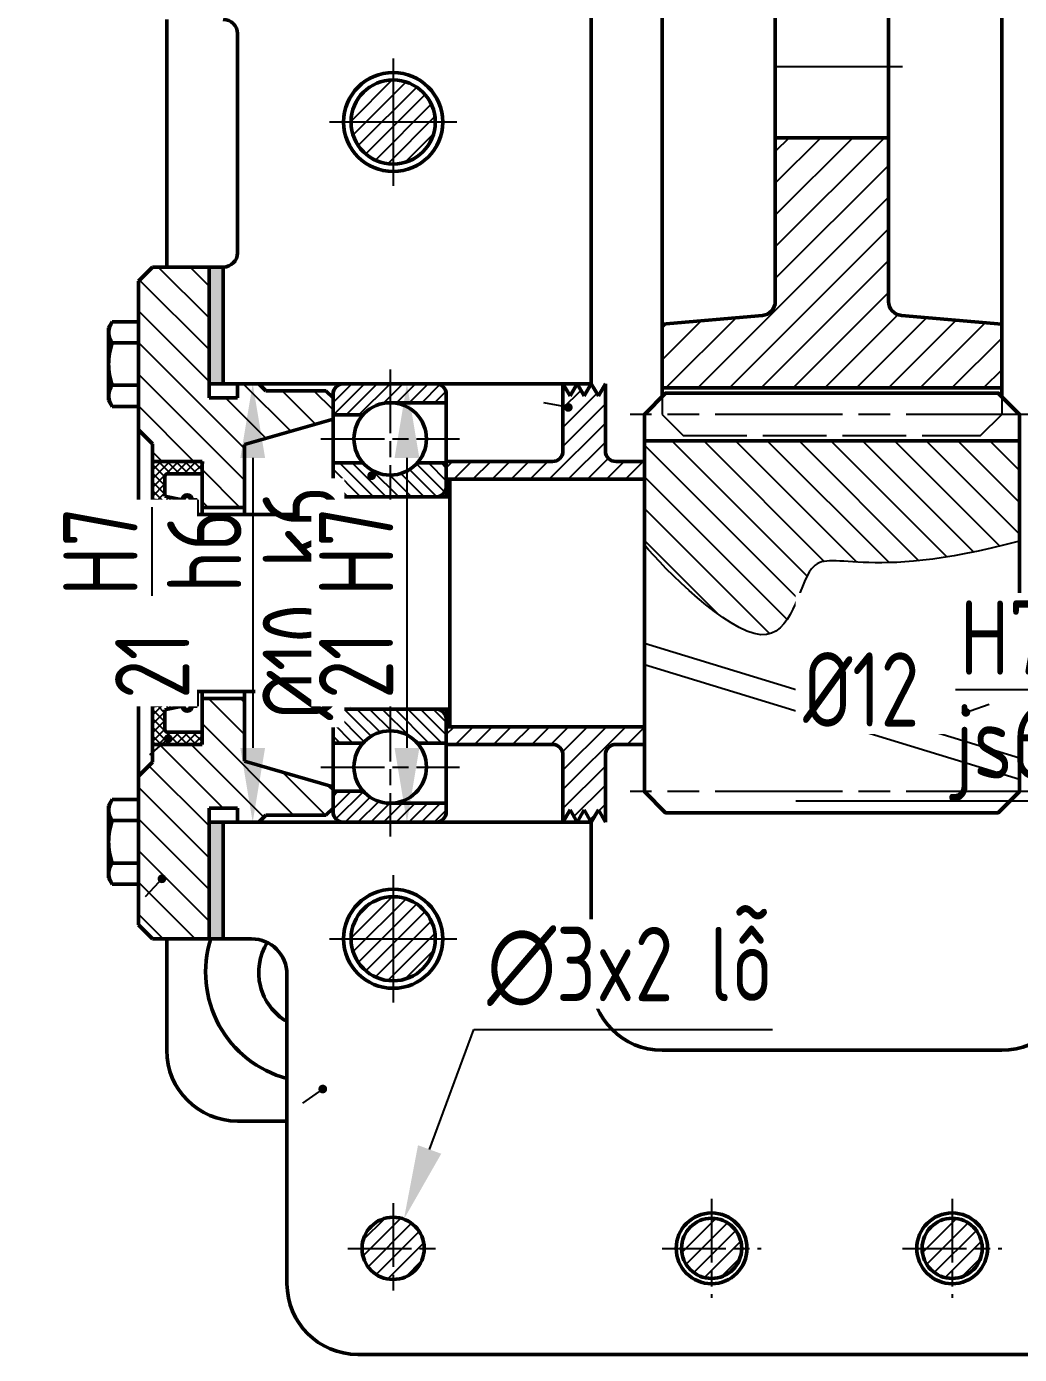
# Model space of a CAD drawing. Header units: millimetres. Extents: x -2161 to -582, y -4625 to -3434.
# Drawn here: x -1868.8 to -1822, y -4615.4 to -4552.8 of the extents above; entities that cross this region are included whole.
import ezdxf

# ---------------------------------------------------------------- set-up
doc = ezdxf.new("R2010")
doc.units = ezdxf.units.MM
doc.header["$LTSCALE"] = 0.5
doc.set_wipeout_variables(frame=1)
for name, pattern in [('AM_ISO02W050', [7.5, 6, -1.5]), ('AM_ISO08W050', [18, 12, -1.5, 3, -1.5]), ('AM_ISO08W050x2', [9, 6, -0.75, 1.5, -0.75])]:
    doc.linetypes.add(name, pattern=pattern)
for name, color, linetype, lineweight in [('AM_0', 7, 'Continuous', 50), ('AM_0N', 7, 'Continuous', 50), ('AM_3', 6, 'AM_ISO02W050', 25), ('AM_4', 3, 'Continuous', 25), ('AM_5', 3, 'Continuous', 25), ('AM_7', 4, 'AM_ISO08W050', 25), ('AM_8N', 1, 'Continuous', 25), ('nét đậm', 7, 'Continuous', 50), ('Đường tâm', 4, 'AM_ISO08W050', 25)]:
    doc.layers.add(name, color=color, linetype=linetype, lineweight=lineweight)
doc.styles.add('TCVN', font='tcvn+7284-2003i.ttf', dxfattribs={"width": 0.8, "height": 3.5})
doc.dimstyles.new('MyTemplate$0', dxfattribs={"dimtxt": 3.5, "dimasz": 3.5, "dimexe": 1.5, "dimexo": 0, "dimtad": 1, "dimtoh": 1, "dimdec": 0, "dimzin": 0, "dimtxsty": 'TCVN', "dimcen": 0, "dimclrd": 3, "dimclre": 3, "dimclrt": 1, "dimadec": 0, "dimazin": 0, "dimtfac": 1, "dimtdec": 0, "dimtofl": 0, "dimtmove": 0, "dimatfit": 3, "dimfxl": 1, "dimtfill": 1, "dimtolj": 1, "dimtzin": 0, "dimarcsym": 0})
doc.dimstyles.new('MyTemplate$3', dxfattribs={"dimtxt": 3.5, "dimasz": 3.5, "dimexe": 1.5, "dimexo": 0, "dimtad": 1, "dimtoh": 1, "dimdec": 0, "dimzin": 0, "dimtxsty": 'TCVN', "dimcen": 0, "dimclrd": 3, "dimclre": 3, "dimclrt": 1, "dimadec": 0, "dimazin": 0, "dimtfac": 1, "dimtdec": 0, "dimtofl": 0, "dimtmove": 0, "dimatfit": 3, "dimfxl": 1, "dimtfill": 1, "dimtolj": 1, "dimtzin": 0, "dimarcsym": 0})
pattern_1 = [(45, (-829.42365, -5787.37624), (-0.37417734, 0.37417734), [])]

# ---------------------------------------------------------------- blocks, each defined once
blk = doc.blocks.new('*D23')
at = {"layer": 'AM_5', "color": 3, "lineweight": -2, "transparency": 16777216}
for p, q in [((-1818.694, -4574.126), (-1820.964, -4574.126)), ((-1819.464, -4577.626), (-1819.464, -4582.292)), ((-1818.694, -4585.792), (-1820.964, -4585.792)), ((-1819.464, -4585.792), (-1819.464, -4589.292)), ((-1819.464, -4589.292), (-1832.559, -4589.292))]:
    blk.add_line(p, q, dxfattribs=at)
at = {"layer": 'AM_5', "color": 3, "transparency": 16777216}
for points in [[(-1820.047, -4577.626), (-1818.88, -4577.626), (-1819.464, -4574.126)], [(-1820.047, -4582.292), (-1818.88, -4582.292), (-1819.464, -4585.792)]]:
    blk.add_solid(points, dxfattribs=at)
at = {"layer": 'Defpoints', "color": 0, "transparency": 16777216}
for p in [(-1818.694, -4574.126), (-1819.464, -4585.792), (-1818.694, -4585.792)]:
    blk.add_point(p, dxfattribs=at)
at = {"layer": 'AM_5', "color": 1, "transparency": 16777216, "insert": (-1826.324, -4584.036), "char_height": 3.5, "attachment_point": 5, "style": 'TCVN', "bg_fill": 3, "box_fill_scale": 1.1, "bg_fill_color": 256, "bg_fill_true_color": 13158600, "bg_fill_transparency": 0}
blk.add_mtext('\\A1;%%c12{}{\\C2; \\SH7/js6;}', dxfattribs=at)
blk = doc.blocks.new('*D24')
at = {"layer": 'AM_5', "color": 3, "lineweight": -2, "transparency": 16777216}
for p, q in [((-1851.694, -4574.959), (-1855.049, -4574.959)), ((-1853.549, -4581.459), (-1853.549, -4578.459)), ((-1851.666, -4584.959), (-1855.049, -4584.959))]:
    blk.add_line(p, q, dxfattribs=at)
at = {"layer": 'AM_5', "color": 3, "transparency": 16777216}
for points in [[(-1854.132, -4578.459), (-1852.966, -4578.459), (-1853.549, -4574.959)], [(-1854.132, -4581.459), (-1852.966, -4581.459), (-1853.549, -4584.959)]]:
    blk.add_solid(points, dxfattribs=at)
at = {"layer": 'Defpoints', "color": 0, "transparency": 16777216}
for p in [(-1851.694, -4574.959), (-1851.666, -4584.959)]:
    blk.add_point(p, dxfattribs=at)
at = {"layer": 'AM_5', "color": 1, "transparency": 16777216, "insert": (-1855.924, -4579.959), "char_height": 3.5, "attachment_point": 5, "rotation": 90, "style": 'TCVN', "bg_fill": 3, "box_fill_scale": 1.1, "bg_fill_color": 256, "bg_fill_true_color": 13158600, "bg_fill_transparency": 0}
blk.add_mtext('\\A1;%%c10{}{\\C2; k6}', dxfattribs=at)
at = {"layer": 'Defpoints', "color": 0, "transparency": 16777216}
blk.add_point((-1853.549, -4574.959), dxfattribs=at)
blk = doc.blocks.new('*D27')
at = {"layer": 'AM_5', "color": 3, "lineweight": -2, "transparency": 16777216}
for p, q in [((-1849.809, -4605.716), (-1847.722, -4600.056)), ((-1847.722, -4600.056), (-1833.655, -4600.056))]:
    blk.add_line(p, q, dxfattribs=at)
at = {"layer": 'AM_5', "color": 3, "transparency": 16777216}
blk.add_solid([(-1850.356, -4605.514), (-1849.262, -4605.917), (-1851.02, -4609)], dxfattribs=at)
at = {"layer": 'Defpoints', "color": 0, "transparency": 16777216}
for p in [(-1851.02, -4609), (-1852.034, -4611.752)]:
    blk.add_point(p, dxfattribs=at)
at = {"layer": 'AM_5', "color": 1, "transparency": 16777216, "insert": (-1840.376, -4597.091), "char_height": 3.5, "attachment_point": 5, "style": 'TCVN', "bg_fill": 3, "box_fill_scale": 1.1, "bg_fill_color": 256, "bg_fill_true_color": 13158600, "bg_fill_transparency": 0}
blk.add_mtext('\\A1;∅3x2 lỗ', dxfattribs=at)
blk = doc.blocks.new('*D29')
at = {"color": 3, "lineweight": -2, "transparency": 16777216}
for p, q in [((-1852.606, -4569.626), (-1849.377, -4569.626)), ((-1850.877, -4573.126), (-1850.877, -4586.792)), ((-1852.606, -4590.292), (-1849.377, -4590.292))]:
    blk.add_line(p, q, dxfattribs=at)
at = {"color": 3, "transparency": 16777216}
for points in [[(-1851.461, -4573.126), (-1850.294, -4573.126), (-1850.877, -4569.626)], [(-1851.461, -4586.792), (-1850.294, -4586.792), (-1850.877, -4590.292)]]:
    blk.add_solid(points, dxfattribs=at)
at = {"layer": 'Defpoints', "color": 0, "transparency": 16777216}
for p in [(-1852.606, -4569.626), (-1852.606, -4590.292), (-1850.877, -4590.292)]:
    blk.add_point(p, dxfattribs=at)
at = {"color": 1, "transparency": 16777216, "insert": (-1853.275, -4579.959), "char_height": 3.5, "attachment_point": 5, "rotation": 90, "style": 'TCVN', "bg_fill": 3, "box_fill_scale": 1.1, "bg_fill_color": 256, "bg_fill_true_color": 13158600, "bg_fill_transparency": 0}
blk.add_mtext('\\A1;21{}{\\C2; H7}', dxfattribs=at)
blk = doc.blocks.new('*D30')
at = {"color": 3, "lineweight": -2, "transparency": 16777216}
for p, q in [((-1857.86, -4569.626), (-1859.642, -4569.626)), ((-1858.142, -4573.126), (-1858.142, -4586.792)), ((-1857.86, -4590.292), (-1859.642, -4590.292))]:
    blk.add_line(p, q, dxfattribs=at)
at = {"color": 3, "transparency": 16777216}
for points in [[(-1858.725, -4573.126), (-1857.559, -4573.126), (-1858.142, -4569.626)], [(-1858.725, -4586.792), (-1857.559, -4586.792), (-1858.142, -4590.292)]]:
    blk.add_solid(points, dxfattribs=at)
at = {"layer": 'Defpoints', "color": 0, "transparency": 16777216}
for p in [(-1857.86, -4569.626), (-1858.142, -4590.292), (-1857.86, -4590.292)]:
    blk.add_point(p, dxfattribs=at)
at = {"color": 1, "transparency": 16777216, "insert": (-1862.873, -4579.959), "char_height": 3.5, "attachment_point": 5, "rotation": 90, "style": 'TCVN', "bg_fill": 3, "box_fill_scale": 1.1, "bg_fill_color": 256, "bg_fill_true_color": 13158600, "bg_fill_transparency": 0}
blk.add_mtext('\\A1;21{}{\\C2; \\SH7/h6;}', dxfattribs=at)

msp = doc.modelspace()

# ---------------------------------------------------------------- hatches: boundary and pattern name
at = {"layer": 'AM_0'}
h = msp.add_hatch(color=4, dxfattribs=at)
h.dxf.hatch_style = 1
h.paths.add_polyline_path([(-1859.527, -4567.662), (-1859.527, -4564.126), (-1860.194, -4564.126), (-1860.194, -4567.535)])
h = msp.add_hatch(color=4, dxfattribs=at)
h.dxf.hatch_style = 1
h.paths.add_polyline_path([(-1859.527, -4569.626), (-1859.527, -4567.662), (-1860.194, -4567.535), (-1860.194, -4569.626)])
h = msp.add_hatch(color=4, dxfattribs=at)
h.dxf.hatch_style = 1
h.paths.add_polyline_path([(-1859.527, -4595.792), (-1859.527, -4590.292), (-1860.194, -4590.292), (-1860.194, -4595.792)])
at = {"layer": 'AM_5'}
h = msp.add_hatch(color=256, dxfattribs=at)
edge = h.paths.add_edge_path(flags=0)
edge.add_arc((-1843.276, -4570.741), 0.208, -90, 270)
h = msp.add_hatch(color=256, dxfattribs=at)
edge = h.paths.add_edge_path(flags=0)
edge.add_arc((-1862.123, -4586.354), 0.208, -90, 270)
h = msp.add_hatch(color=256, dxfattribs=at)
edge = h.paths.add_edge_path(flags=0)
edge.add_arc((-1862.416, -4592.958), 0.208, -90, 270)
h = msp.add_hatch(color=256, dxfattribs=at)
edge = h.paths.add_edge_path(flags=0)
edge.add_arc((-1854.843, -4602.866), 0.208, -90, 270)
at = {"layer": 'AM_7'}
h = msp.add_hatch(dxfattribs=at)
h.set_pattern_fill('ANSI31', color=256, scale=0.166667)
h.set_pattern_definition(pattern_1)
h.paths.add_polyline_path([(-1808.727, -4467.681), (-1810.194, -4467.681), (-1810.194, -4469.148, 0.414214)])
h.paths.add_polyline_path([(-1810.194, -4469.148), (-1810.194, -4467.681), (-1811.66, -4467.681, 0.414214)])
h.paths.add_polyline_path([(-1810.194, -4467.681), (-1810.194, -4466.215, 0.414214), (-1811.66, -4467.681)])
h.paths.add_polyline_path([(-1808.727, -4467.681, 0.414214), (-1810.194, -4466.215), (-1810.194, -4467.681)])
h.paths.add_polyline_path([(-1850.06, -4610.376), (-1851.527, -4610.376), (-1851.527, -4611.842, 0.414214)])
h.paths.add_polyline_path([(-1851.527, -4611.842), (-1851.527, -4610.376), (-1852.994, -4610.376, 0.414214)])
h.paths.add_polyline_path([(-1851.527, -4610.376), (-1851.527, -4608.909, 0.414214), (-1852.994, -4610.376)])
h.paths.add_polyline_path([(-1850.06, -4610.376, 0.414214), (-1851.527, -4608.909), (-1851.527, -4610.376)])
h = msp.add_hatch(dxfattribs=at)
h.set_pattern_fill('ANSI31', color=256, scale=0.166667)
h.set_pattern_definition([(45, (-870.757, -5787.37624), (-0.37417734, 0.37417734), [])])
h.paths.add_polyline_path([(-1849.544, -4557.292), (-1851.527, -4557.292), (-1851.527, -4559.276, 0.414214)])
h.paths.add_polyline_path([(-1849.544, -4557.292, 0.414214), (-1851.527, -4555.309), (-1851.527, -4557.292)])
h.paths.add_polyline_path([(-1851.527, -4557.292), (-1851.527, -4555.309, 0.414214), (-1853.51, -4557.292)])
h.paths.add_polyline_path([(-1851.527, -4559.276), (-1851.527, -4557.292), (-1853.51, -4557.292, 0.414214)])
h = msp.add_hatch(dxfattribs=at)
h.set_pattern_fill('ANSI31', color=256, scale=0.333333, angle=-90)
h.set_pattern_definition([(315, (-829.4237, -5787.3762), (0.7483547, 0.7483547), [])])
h.paths.add_polyline_path([(-1798.86, -4576.236), (-1798.86, -4572.459), (-1798.194, -4571.792), (-1798.194, -4568.767), (-1798.194, -4564.792), (-1798.86, -4564.126), (-1801.527, -4564.126), (-1801.527, -4570.292), (-1802.86, -4570.292), (-1802.86, -4569.626), (-1804.568, -4569.626), (-1804.901, -4569.959), (-1807.027, -4569.959), (-1807.36, -4570.292), (-1807.36, -4571.229), (-1802.802, -4571.861, -0.388879), (-1802.194, -4572.525), (-1802.194, -4577.387)])
h.paths.add_polyline_path([(-1798.931, -4565.312, -1), (-1798.931, -4565.458, -1)], flags=16)
h.paths.add_polyline_path([(-1798.194, -4590.536), (-1798.194, -4588.126), (-1798.86, -4587.459), (-1798.86, -4576.236), (-1802.194, -4577.387), (-1802.194, -4587.393, -0.388879), (-1802.802, -4588.057), (-1807.36, -4588.689), (-1807.36, -4589.626), (-1807.027, -4589.959), (-1804.901, -4589.959), (-1804.568, -4590.292), (-1802.86, -4590.292), (-1802.86, -4589.626), (-1801.527, -4589.626), (-1801.527, -4592.827), (-1801.009, -4592.471)])
h.paths.add_polyline_path([(-1798.86, -4595.792), (-1798.194, -4595.126), (-1798.194, -4590.536), (-1801.009, -4592.471), (-1801.527, -4592.827), (-1801.527, -4595.792)])
h.paths.add_polyline_path([(-1858.527, -4572.697), (-1858.527, -4572.497), (-1854.36, -4571.292), (-1854.36, -4570.292), (-1854.694, -4569.959), (-1857.527, -4569.959), (-1857.86, -4569.626), (-1858.86, -4569.626), (-1858.86, -4570.292), (-1860.194, -4570.292), (-1860.194, -4567.535), (-1863.527, -4566.904), (-1863.527, -4571.655)])
h.paths.add_polyline_path([(-1860.194, -4567.535), (-1860.194, -4564.126), (-1862.86, -4564.126), (-1863.527, -4564.792), (-1863.527, -4566.904)])
h.paths.add_polyline_path([(-1858.527, -4575.459), (-1858.527, -4572.697), (-1863.527, -4571.655), (-1863.527, -4571.792), (-1862.86, -4572.459), (-1862.86, -4573.292), (-1860.527, -4573.292), (-1860.527, -4573.392), (-1860.527, -4575.459)])
h.paths.add_polyline_path([(-1858.86, -4589.626), (-1858.86, -4590.292), (-1857.86, -4590.292), (-1857.527, -4589.959), (-1854.694, -4589.959), (-1854.36, -4589.626), (-1854.36, -4588.626), (-1858.527, -4587.421), (-1858.527, -4584.459), (-1860.527, -4584.459), (-1860.527, -4586.042), (-1860.527, -4586.526), (-1860.527, -4586.626), (-1862.437, -4586.626), (-1862.86, -4586.992), (-1862.86, -4587.459), (-1863.527, -4588.126), (-1863.527, -4595.126), (-1862.86, -4595.792), (-1860.194, -4595.792), (-1860.194, -4589.626)])
h.paths.add_polyline_path([(-1862.416, -4593.031, -1), (-1862.416, -4592.885, -1)], flags=16)
at = {"layer": 'AM_7', "lineweight": 25}
h = msp.add_hatch(dxfattribs=at)
h.set_pattern_fill('ANSI31', color=256, scale=0.133333)
h.set_pattern_definition([(45, (-2673.0634, -4211.00866), (-0.29934187, 0.29934187), [])])
h.paths.add_polyline_path([(-1851.666, -4570.52), (-1849.027, -4570.52), (-1849.027, -4570.126, 0.414214), (-1849.527, -4569.626), (-1853.86, -4569.626, 0.414214), (-1854.36, -4570.126), (-1854.36, -4571.094), (-1852.942, -4571.094, -0.2145)])
h.paths.add_polyline_path([(-1849.527, -4590.292, 0.414214), (-1849.027, -4589.792), (-1849.027, -4589.398), (-1851.666, -4589.398, -0.2145), (-1852.942, -4588.824), (-1854.36, -4588.824), (-1854.36, -4589.626), (-1854.36, -4589.792, 0.414214), (-1853.86, -4590.292)])
at = {"layer": 'AM_7'}
h = msp.add_hatch(dxfattribs=at)
h.set_pattern_fill('ANSI31', color=256, scale=0.2)
h.set_pattern_definition([(45, (-829.42365, -5787.37624), (-0.4490128, 0.4490128), [])])
h.paths.add_polyline_path([(-1842.527, -4589.715), (-1842.194, -4590.292), (-1841.86, -4589.715), (-1841.527, -4590.292), (-1841.527, -4587.126, -0.414214), (-1841.027, -4586.626), (-1839.694, -4586.626), (-1839.694, -4585.792), (-1849.027, -4585.792), (-1849.027, -4586.626), (-1844.027, -4586.626, -0.414214), (-1843.527, -4587.126), (-1843.527, -4590.292), (-1843.194, -4589.715), (-1842.86, -4590.292)])
h.paths.add_polyline_path([(-1839.694, -4574.126), (-1839.694, -4573.292), (-1841.027, -4573.292, -0.414214), (-1841.527, -4572.792), (-1841.527, -4569.626), (-1841.86, -4570.203), (-1842.194, -4569.626), (-1842.527, -4570.203), (-1842.86, -4569.626), (-1843.194, -4570.203), (-1843.527, -4569.626), (-1843.527, -4572.792, -0.414214), (-1844.027, -4573.292), (-1849.027, -4573.292), (-1849.027, -4574.126)])
h.paths.add_polyline_path([(-1843.276, -4570.814, -1), (-1843.276, -4570.668, -1)], flags=16)
h = msp.add_hatch(dxfattribs=at)
h.set_pattern_fill('ANSI31', color=256, scale=0.333333, angle=-90)
h.set_pattern_definition([(315, (-829.4237, -7211.2098), (0.74835468, 0.74835468), [])])
edge = h.paths.add_edge_path()
edge.add_spline(control_points=[(-1832.566, -4579.959), (-1832.298, -4579.343), (-1831.448, -4576.696), (-1829.464, -4579.059), (-1822.027, -4577.042)], knot_values=[0, 0, 0, 0, 6.170488, 25.158334, 25.158334, 25.158334, 25.158334], degree=3, periodic=0)
edge.add_line((-1822.027, -4577.042), (-1822.027, -4573.292))
edge.add_line((-1822.027, -4573.292), (-1822.027, -4572.32))
edge.add_line((-1822.027, -4572.32), (-1839.694, -4572.32))
edge.add_line((-1839.694, -4572.32), (-1839.694, -4577.225))
edge.add_spline(control_points=[(-1839.694, -4577.225), (-1839.176, -4577.837), (-1838.063, -4579.004), (-1836.901, -4579.959)], knot_values=[40.173751, 40.173751, 40.173751, 40.173751, 48.466243, 48.466243, 48.466243, 48.466243], degree=3, periodic=0)
edge.add_line((-1836.901, -4579.959), (-1832.566, -4579.959))
edge = h.paths.add_edge_path()
edge.add_spline(control_points=[(-1836.901, -4579.959), (-1835.933, -4580.754), (-1833.756, -4582.161), (-1832.917, -4580.768), (-1832.566, -4579.959)], knot_values=[25.158334, 25.158334, 25.158334, 25.158334, 32.067325, 40.173751, 40.173751, 40.173751, 40.173751], degree=3, periodic=0)
edge.add_line((-1832.566, -4579.959), (-1836.901, -4579.959))
h = msp.add_hatch(dxfattribs=at)
h.set_pattern_fill('ANSI31', color=256, scale=0.133333, angle=-90)
h.set_pattern_definition([(315, (-830.42365, -5787.37624), (0.29934187, 0.29934187), [])])
h.paths.add_polyline_path([(-1849.527, -4574.959, 0.414214), (-1849.027, -4574.459), (-1849.027, -4573.359), (-1850.389, -4573.359, -0.2145), (-1851.666, -4573.933), (-1851.666, -4574.959)])
h.paths.add_polyline_path([(-1851.666, -4574.959), (-1851.666, -4573.933, -0.2145), (-1852.942, -4573.359), (-1854.36, -4573.359), (-1854.36, -4574.459, 0.414214), (-1853.86, -4574.959)])
h.paths.add_polyline_path([(-1854.055, -4574.258, -1), (-1854.055, -4574.112, -1)], flags=16)
h.paths.add_polyline_path([(-1850.389, -4586.559), (-1849.027, -4586.559), (-1849.027, -4585.459, 0.414214), (-1849.527, -4584.959), (-1851.666, -4584.959), (-1851.666, -4585.985, -0.2145)])
h.paths.add_polyline_path([(-1851.666, -4585.985), (-1851.666, -4584.959), (-1853.86, -4584.959, 0.414214), (-1854.36, -4585.459), (-1854.36, -4586.559), (-1852.942, -4586.559, -0.2145)])
h = msp.add_hatch(dxfattribs=at)
h.set_pattern_fill('ANSI31', color=256, scale=0.166667)
h.set_pattern_definition(pattern_1)
h.paths.add_polyline_path([(-1823.777, -4610.376), (-1825.194, -4610.376), (-1825.194, -4611.792, 0.414214)])
h.paths.add_polyline_path([(-1823.777, -4610.376, 0.414214), (-1825.194, -4608.959), (-1825.194, -4610.376)])
h.paths.add_polyline_path([(-1825.194, -4610.376), (-1825.194, -4608.959, 0.414214), (-1826.61, -4610.376)])
h.paths.add_polyline_path([(-1825.56, -4611.744, 0.065543), (-1825.194, -4611.792), (-1825.194, -4610.376), (-1826.61, -4610.376, 0.339454)])

# ---------------------------------------------------------------- linework, layer by layer
for p, q in [((-1838.86, -4542.572), (-1838.86, -4570.237)), ((-1859.527, -4569.626), (-1859.527, -4564.126)), ((-1849.027, -4574.959), (-1849.027, -4573.292)), ((-1839.694, -4573.292), (-1839.694, -4573.292)), ((-1839.694, -4586.626), (-1839.694, -4573.292)), ((-1822.027, -4573.292), (-1822.027, -4573.292)), ((-1858.527, -4575.792), (-1859.527, -4575.792)), ((-1854.36, -4580.292), (-1854.36, -4581.137)), ((-1849.027, -4586.626), (-1849.027, -4584.959)), ((-1839.694, -4586.626), (-1839.694, -4586.626)), ((-1822.027, -4586.626), (-1822.027, -4586.626)), ((-1859.527, -4590.292), (-1859.527, -4595.792))]:
    msp.add_line(p, q)
at = {"layer": 'AM_0'}
for p, q in [((-1838.86, -4570.237), (-1838.86, -4541.961)), ((-1822.86, -4570.237), (-1822.86, -4542.572)), ((-1833.527, -4543.65), (-1833.527, -4565.743)), ((-1828.194, -4543.65), (-1828.194, -4565.743)), ((-1842.194, -4544.959), (-1842.194, -4569.626)), ((-1862.194, -4564.126), (-1862.194, -4552.459)), ((-1858.86, -4553.126), (-1858.86, -4563.459)), ((-1828.194, -4558.03), (-1833.527, -4558.03)), ((-1862.86, -4564.126), (-1863.527, -4564.792)), ((-1862.86, -4564.126), (-1859.527, -4564.126)), ((-1860.194, -4564.126), (-1860.194, -4570.292)), ((-1859.527, -4564.126), (-1859.527, -4569.626)), ((-1863.527, -4575.792), (-1863.527, -4564.792)), ((-1863.527, -4570.701), (-1863.527, -4566.701)), ((-1834.136, -4566.407), (-1838.86, -4566.82)), ((-1827.585, -4566.407), (-1822.86, -4566.82)), ((-1842.194, -4569.626), (-1860.194, -4569.626)), ((-1859.527, -4569.626), (-1856.194, -4569.626)), ((-1858.86, -4570.292), (-1858.86, -4569.626)), ((-1857.86, -4569.626), (-1857.527, -4569.959)), ((-1853.86, -4569.626), (-1849.527, -4569.626)), ((-1843.527, -4569.626), (-1843.527, -4572.792)), ((-1843.527, -4569.626), (-1843.194, -4570.203)), ((-1843.194, -4570.203), (-1842.86, -4569.626)), ((-1842.86, -4569.626), (-1842.527, -4570.203)), ((-1842.527, -4570.203), (-1842.194, -4569.626)), ((-1842.194, -4569.626), (-1841.86, -4570.203)), ((-1841.86, -4570.203), (-1841.527, -4569.626)), ((-1841.527, -4569.626), (-1841.527, -4572.792)), ((-1822.86, -4569.82), (-1838.86, -4569.82)), ((-1860.194, -4570.292), (-1858.86, -4570.292)), ((-1857.527, -4569.959), (-1854.694, -4569.959)), ((-1854.694, -4569.959), (-1854.36, -4570.292)), ((-1854.36, -4570.126), (-1854.36, -4574.459)), ((-1854.36, -4570.292), (-1854.36, -4571.292)), ((-1849.027, -4570.126), (-1849.027, -4574.459)), ((-1851.666, -4570.52), (-1849.027, -4570.52)), ((-1854.36, -4571.292), (-1858.527, -4572.497)), ((-1854.36, -4571.094), (-1852.942, -4571.094)), ((-1863.527, -4571.792), (-1862.86, -4572.459)), ((-1822.027, -4572.32), (-1839.694, -4572.32)), ((-1862.86, -4575.792), (-1862.86, -4572.459)), ((-1858.527, -4572.497), (-1858.527, -4575.792)), ((-1854.36, -4573.359), (-1852.942, -4573.359)), ((-1854.36, -4573.359), (-1854.36, -4586.559)), ((-1850.389, -4573.359), (-1849.027, -4573.359)), ((-1849.027, -4573.292), (-1844.027, -4573.292)), ((-1849.027, -4573.359), (-1849.027, -4574.959)), ((-1841.027, -4573.292), (-1839.694, -4573.292)), ((-1839.694, -4574.126), (-1839.694, -4573.292)), ((-1849.027, -4574.126), (-1849.027, -4574.959)), ((-1849.027, -4574.126), (-1839.694, -4574.126)), ((-1848.86, -4585.792), (-1848.86, -4574.126)), ((-1839.694, -4574.126), (-1846.36, -4574.126)), ((-1839.694, -4574.126), (-1839.694, -4579.959)), ((-1858.527, -4575.459), (-1860.527, -4575.459)), ((-1853.86, -4574.959), (-1849.527, -4574.959)), ((-1854.36, -4575.792), (-1866.694, -4575.792)), ((-1854.36, -4579.959), (-1854.36, -4575.792)), ((-1854.36, -4579.959), (-1854.36, -4584.126)), ((-1839.694, -4585.792), (-1839.694, -4579.959)), ((-1854.36, -4584.126), (-1866.694, -4584.126)), ((-1863.527, -4595.126), (-1863.527, -4584.126)), ((-1862.86, -4587.459), (-1862.86, -4584.126)), ((-1858.527, -4584.126), (-1858.527, -4587.421)), ((-1858.527, -4584.459), (-1860.527, -4584.459)), ((-1854.36, -4589.792), (-1854.36, -4585.459)), ((-1853.86, -4584.959), (-1849.527, -4584.959)), ((-1849.027, -4585.792), (-1849.027, -4584.959)), ((-1849.027, -4584.959), (-1849.027, -4586.559)), ((-1849.027, -4589.792), (-1849.027, -4585.459)), ((-1849.027, -4585.792), (-1839.694, -4585.792)), ((-1839.694, -4585.792), (-1846.36, -4585.792)), ((-1839.694, -4585.792), (-1839.694, -4586.626)), ((-1854.36, -4586.559), (-1852.942, -4586.559)), ((-1850.389, -4586.559), (-1849.027, -4586.559)), ((-1849.027, -4586.626), (-1844.027, -4586.626)), ((-1841.027, -4586.626), (-1839.694, -4586.626)), ((-1843.527, -4590.292), (-1843.527, -4587.126)), ((-1841.527, -4590.292), (-1841.527, -4587.126)), ((-1863.527, -4588.126), (-1862.86, -4587.459)), ((-1854.36, -4588.626), (-1858.527, -4587.421)), ((-1863.527, -4593.217), (-1863.527, -4589.217)), ((-1854.36, -4589.626), (-1854.36, -4588.626)), ((-1854.36, -4588.824), (-1852.942, -4588.824)), ((-1860.194, -4595.792), (-1860.194, -4589.626)), ((-1860.194, -4589.626), (-1858.86, -4589.626)), ((-1858.86, -4589.626), (-1858.86, -4590.292)), ((-1854.694, -4589.959), (-1854.36, -4589.626)), ((-1851.666, -4589.398), (-1849.027, -4589.398)), ((-1843.527, -4590.292), (-1843.194, -4589.715)), ((-1843.194, -4589.715), (-1842.86, -4590.292)), ((-1842.86, -4590.292), (-1842.527, -4589.715)), ((-1842.527, -4589.715), (-1842.194, -4590.292)), ((-1842.194, -4590.292), (-1841.86, -4589.715)), ((-1841.86, -4589.715), (-1841.527, -4590.292)), ((-1842.194, -4590.292), (-1860.194, -4590.292)), ((-1859.527, -4590.292), (-1856.194, -4590.292)), ((-1859.527, -4590.292), (-1859.527, -4595.792)), ((-1857.86, -4590.292), (-1857.527, -4589.959)), ((-1857.527, -4589.959), (-1854.694, -4589.959)), ((-1853.86, -4590.292), (-1849.527, -4590.292)), ((-1846.86, -4590.292), (-1842.194, -4590.292)), ((-1842.194, -4590.292), (-1842.194, -4597.709)), ((-1862.86, -4595.792), (-1863.527, -4595.126)), ((-1862.86, -4595.792), (-1859.527, -4595.792)), ((-1862.194, -4601.042), (-1862.194, -4595.792)), ((-1858.194, -4595.792), (-1859.527, -4595.792)), ((-1856.527, -4597.459), (-1856.527, -4612.042)), ((-1822.86, -4601.042), (-1838.86, -4601.042)), ((-1858.86, -4604.376), (-1856.527, -4604.376)), ((-1853.194, -4615.376), (-1808.527, -4615.376))]:
    msp.add_line(p, q, dxfattribs=at)
at = {"layer": 'AM_0', "lineweight": 50}
for p, q in [((-1860.527, -4573.292), (-1862.86, -4573.292)), ((-1860.527, -4575.792), (-1860.527, -4573.292)), ((-1862.277, -4573.976), (-1862.277, -4574.929)), ((-1862.177, -4573.876), (-1860.527, -4573.876)), ((-1862.86, -4575.092), (-1862.277, -4575.209)), ((-1862.277, -4574.929), (-1861.46, -4575.092)), ((-1862.277, -4575.209), (-1861.227, -4575.792)), ((-1860.994, -4575.092), (-1860.76, -4575.092)), ((-1860.76, -4575.501), (-1860.76, -4575.092)), ((-1861.227, -4575.792), (-1860.76, -4575.501)), ((-1860.76, -4575.501), (-1860.76, -4575.792)), ((-1862.86, -4584.126), (-1862.86, -4586.626)), ((-1862.86, -4584.126), (-1862.86, -4586.626)), ((-1862.277, -4584.709), (-1861.227, -4584.126)), ((-1861.227, -4584.126), (-1860.76, -4584.417)), ((-1860.76, -4584.417), (-1860.76, -4584.126)), ((-1860.527, -4586.042), (-1860.527, -4584.126)), ((-1862.86, -4584.826), (-1862.277, -4584.709)), ((-1862.277, -4584.989), (-1861.46, -4584.826)), ((-1860.994, -4584.826), (-1860.76, -4584.826)), ((-1860.76, -4584.417), (-1860.76, -4584.826)), ((-1862.277, -4585.942), (-1862.277, -4584.989)), ((-1862.177, -4586.042), (-1860.527, -4586.042)), ((-1860.527, -4586.526), (-1860.527, -4586.042)), ((-1862.86, -4586.626), (-1860.527, -4586.626))]:
    msp.add_line(p, q, dxfattribs=at)
at = {"layer": 'AM_0', "lineweight": 53}
for p, q in [((-1860.527, -4573.292), (-1860.527, -4573.392)), ((-1860.527, -4586.626), (-1860.527, -4586.526))]:
    msp.add_line(p, q, dxfattribs=at)
at = {"layer": 'AM_0'}
msp.add_lwpolyline([(-1822.027, -4588.848), (-1822.027, -4571.07), (-1823.027, -4570.07), (-1838.694, -4570.07), (-1839.694, -4571.07), (-1839.694, -4588.848), (-1838.694, -4589.848), (-1823.027, -4589.848)], close=True, dxfattribs=at)
for points in [[(-1848.86, -4574.959), (-1854.36, -4574.959)], [(-1848.86, -4584.959), (-1854.36, -4584.959)]]:
    msp.add_lwpolyline(points, dxfattribs=at)
for centre, radius in [((-1851.527, -4557.292), 2.333), ((-1851.527, -4557.292), 1.983), ((-1851.666, -4572.226), 1.707), ((-1851.666, -4587.691), 1.707), ((-1851.527, -4595.786), 2.333), ((-1851.527, -4610.376), 1.467), ((-1836.527, -4610.376), 1.667), ((-1825.194, -4610.376), 1.667), ((-1825.194, -4610.376), 1.417)]:
    msp.add_circle(centre, radius, dxfattribs=at)
at = {"layer": 'AM_0', "lineweight": 50}
for centre in [(-1861.227, -4575.092), (-1861.227, -4584.826)]:
    msp.add_circle(centre, 0.152, dxfattribs=at)
at = {"layer": 'AM_0'}
for centre, radius, start, end in [((-1859.527, -4553.126), 0.667, 0, 90), ((-1859.527, -4563.459), 0.667, 270, 0), ((-1834.194, -4565.743), 0.667, 275, 0), ((-1827.527, -4565.743), 0.667, 180, 265), ((-1853.86, -4570.126), 0.5, 90, 180), ((-1849.527, -4570.126), 0.5, 0, 90), ((-1844.027, -4572.792), 0.5, 270, 0), ((-1841.027, -4572.792), 0.5, 180, 270), ((-1853.86, -4574.459), 0.5, 180, 270), ((-1849.527, -4574.459), 0.5, 270, 0), ((-1853.86, -4585.459), 0.5, 90, 180), ((-1849.527, -4585.459), 0.5, 0, 90), ((-1844.027, -4587.126), 0.5, 0, 90), ((-1841.027, -4587.126), 0.5, 90, 180), ((-1853.86, -4589.792), 0.5, 180, 270), ((-1849.527, -4589.792), 0.5, 270, 0), ((-1858.194, -4597.459), 1.667, 0, 90), ((-1855.194, -4597.376), 2.667, 148.0455, 240), ((-1838.86, -4597.709), 3.333, 180, 270), ((-1822.86, -4597.709), 3.333, 270, 0), ((-1858.86, -4601.042), 3.333, 180, 270), ((-1853.194, -4612.042), 3.333, 180, 270)]:
    msp.add_arc(centre, radius, start, end, dxfattribs=at)
at = {"layer": 'AM_0', "lineweight": 50}
for centre, radius, start, end in [((-1860.627, -4573.392), 0.1, 0, 90), ((-1862.177, -4573.976), 0.1, 90, 180), ((-1861.227, -4575.092), 0.233, 0, 180), ((-1861.227, -4575.092), 0.233, 180, 0), ((-1861.227, -4584.826), 0.233, 0, 180), ((-1861.227, -4584.826), 0.233, 180, 0), ((-1862.177, -4585.942), 0.1, 180, 270), ((-1860.627, -4586.526), 0.1, 270, 0), ((-1855.194, -4597.376), 5.167, 162.15448, 255.04475)]:
    msp.add_arc(centre, radius, start, end, dxfattribs=at)
at = {"layer": 'AM_0N'}
for p, q in [((-1862.86, -4573.392), (-1862.86, -4573.876)), ((-1860.627, -4573.292), (-1862.76, -4573.292)), ((-1860.527, -4575.092), (-1860.527, -4573.392)), ((-1862.86, -4573.876), (-1862.86, -4575.792)), ((-1860.527, -4575.092), (-1860.527, -4575.792))]:
    msp.add_line(p, q, dxfattribs=at)
at = {"layer": 'AM_0N', "lineweight": 50}
msp.add_arc((-1862.76, -4573.392), 0.1, 90, 180, dxfattribs=at)
at = {"layer": 'AM_0N'}
for centre, start, end in [((-1862.76, -4573.392), 90, 180), ((-1862.76, -4586.526), 180, 270)]:
    msp.add_arc(centre, 0.1, start, end, dxfattribs=at)
at = {"layer": 'AM_3', "lineweight": 25}
for p, q in [((-1838.86, -4570.237), (-1838.86, -4571.07)), ((-1822.86, -4570.237), (-1822.86, -4571.07)), ((-1838.86, -4571.07), (-1837.86, -4572.07)), ((-1823.86, -4572.07), (-1822.86, -4571.07)), ((-1837.86, -4572.07), (-1823.86, -4572.07))]:
    msp.add_line(p, q, dxfattribs=at)
at = {"layer": 'AM_4'}
for p, q in [((-1822.027, -4587.277), (-1839.694, -4581.876)), ((-1822.027, -4588.277), (-1839.694, -4582.876))]:
    msp.add_line(p, q, dxfattribs=at)
for centre, radius, start, end in [((-1851.527, -4557.292), 1.983, 350, 260), ((-1825.194, -4610.376), 1.417, 345, 255)]:
    msp.add_arc(centre, radius, start, end, dxfattribs=at)
msp.add_open_spline([(-1822.027, -4577.042), (-1829.464, -4579.059), (-1832.088, -4575.934), (-1833.021, -4584.144), (-1838.745, -4578.346), (-1839.694, -4577.225)], degree=3, knots=[0, 0, 0, 0, 18.987845, 33.264759, 48.466243, 48.466243, 48.466243, 48.466243], dxfattribs=at)
at = {"layer": 'AM_5'}
for p, q in [((-1843.481, -4570.702), (-1844.422, -4570.524)), ((-1862.28, -4586.49), (-1863.005, -4587.117)), ((-1862.558, -4593.11), (-1863.212, -4593.811)), ((-1855.013, -4602.986), (-1855.797, -4603.538))]:
    msp.add_line(p, q, dxfattribs=at)
at = {"layer": 'AM_7'}
for p, q in [((-1851.527, -4554.292), (-1851.527, -4560.292)), ((-1827.527, -4554.696), (-1834.194, -4554.696)), ((-1848.527, -4557.292), (-1854.527, -4557.292)), ((-1821.36, -4571.07), (-1840.36, -4571.07)), ((-1821.36, -4588.848), (-1840.36, -4588.848)), ((-1851.527, -4592.786), (-1851.527, -4598.786)), ((-1854.527, -4595.786), (-1848.527, -4595.786))]:
    msp.add_line(p, q, dxfattribs=at)
at = {"layer": 'AM_7', "linetype": 'Continuous'}
for p, q in [((-1828.385, -4558.03), (-1833.527, -4563.172)), ((-1829.882, -4558.03), (-1833.527, -4561.675)), ((-1831.378, -4558.03), (-1833.527, -4560.178)), ((-1832.875, -4558.03), (-1833.527, -4558.682)), ((-1828.194, -4559.335), (-1833.527, -4564.668)), ((-1828.194, -4560.832), (-1837.182, -4569.82)), ((-1828.194, -4562.328), (-1835.685, -4569.82)), ((-1828.194, -4563.825), (-1834.189, -4569.82)), ((-1828.194, -4565.322), (-1832.692, -4569.82)), ((-1837.014, -4566.659), (-1838.86, -4568.505)), ((-1835.374, -4566.515), (-1838.679, -4569.82)), ((-1827.747, -4566.372), (-1831.195, -4569.82)), ((-1826.39, -4566.511), (-1829.698, -4569.82)), ((-1825.013, -4566.632), (-1828.202, -4569.82)), ((-1838.654, -4566.802), (-1838.86, -4567.008)), ((-1823.637, -4566.752), (-1826.705, -4569.82)), ((-1822.86, -4567.472), (-1825.208, -4569.82)), ((-1822.86, -4568.969), (-1823.712, -4569.82))]:
    msp.add_line(p, q, dxfattribs=at)
at = {"layer": 'AM_7', "linetype": 'AM_ISO08W050x2'}
for p, q in [((-1851.527, -4608.242), (-1851.527, -4612.509)), ((-1836.527, -4608.042), (-1836.527, -4612.709)), ((-1825.194, -4608.042), (-1825.194, -4612.709)), ((-1853.66, -4610.376), (-1849.394, -4610.376)), ((-1838.86, -4610.376), (-1834.194, -4610.376)), ((-1827.527, -4610.376), (-1822.86, -4610.376))]:
    msp.add_line(p, q, dxfattribs=at)
at = {"layer": 'AM_8N'}
for p, q in [((-1862.86, -4574.11), (-1862.043, -4573.292)), ((-1862.86, -4573.697), (-1862.455, -4573.292)), ((-1862.277, -4574.01), (-1862.86, -4573.426)), ((-1861.999, -4573.876), (-1862.582, -4573.292)), ((-1862.227, -4573.889), (-1861.63, -4573.292)), ((-1861.586, -4573.876), (-1862.169, -4573.292)), ((-1861.801, -4573.876), (-1861.218, -4573.292)), ((-1861.174, -4573.876), (-1861.757, -4573.292)), ((-1861.389, -4573.876), (-1860.806, -4573.292)), ((-1860.761, -4573.876), (-1861.344, -4573.292)), ((-1860.976, -4573.876), (-1860.527, -4573.426)), ((-1860.527, -4573.697), (-1860.932, -4573.292)), ((-1862.277, -4574.422), (-1862.86, -4573.839)), ((-1862.86, -4574.522), (-1862.263, -4573.925)), ((-1862.277, -4574.835), (-1862.86, -4574.251)), ((-1862.86, -4574.935), (-1862.277, -4574.351)), ((-1862.325, -4575.199), (-1862.86, -4574.664)), ((-1862.648, -4575.135), (-1862.277, -4574.764)), ((-1862.304, -4575.204), (-1862.071, -4574.97)), ((-1861.435, -4575.677), (-1862.159, -4574.953)), ((-1862.033, -4575.345), (-1861.727, -4575.039)), ((-1861.768, -4575.492), (-1861.447, -4575.171)), ((-1861.03, -4575.669), (-1861.643, -4575.056)), ((-1861.503, -4575.639), (-1861.185, -4575.322)), ((-1861.237, -4575.787), (-1860.76, -4575.31)), ((-1860.776, -4575.511), (-1861.047, -4575.24)), ((-1860.997, -4575.134), (-1860.956, -4575.092)), ((-1860.76, -4575.114), (-1860.782, -4575.092)), ((-1860.527, -4575.084), (-1860.538, -4575.094)), ((-1861.237, -4584.131), (-1860.76, -4584.608)), ((-1862.325, -4584.718), (-1862.86, -4585.254)), ((-1862.648, -4584.783), (-1862.277, -4585.154)), ((-1862.304, -4584.714), (-1862.071, -4584.948)), ((-1861.435, -4584.241), (-1862.159, -4584.965)), ((-1862.033, -4584.573), (-1861.727, -4584.879)), ((-1861.768, -4584.426), (-1861.447, -4584.747)), ((-1861.03, -4584.249), (-1861.643, -4584.862)), ((-1861.503, -4584.279), (-1861.185, -4584.596)), ((-1860.776, -4584.407), (-1861.047, -4584.678)), ((-1860.997, -4584.784), (-1860.956, -4584.826)), ((-1860.76, -4584.804), (-1860.782, -4584.826)), ((-1862.86, -4584.983), (-1862.277, -4585.567)), ((-1862.277, -4585.083), (-1862.86, -4585.667)), ((-1862.86, -4585.396), (-1862.263, -4585.993)), ((-1862.277, -4585.496), (-1862.86, -4586.079)), ((-1862.86, -4585.808), (-1862.043, -4586.626)), ((-1862.277, -4585.908), (-1862.86, -4586.492)), ((-1861.999, -4586.042), (-1862.582, -4586.626)), ((-1862.227, -4586.029), (-1861.63, -4586.626)), ((-1861.586, -4586.042), (-1862.169, -4586.626)), ((-1861.801, -4586.042), (-1861.218, -4586.626)), ((-1861.174, -4586.042), (-1861.757, -4586.626)), ((-1861.389, -4586.042), (-1860.806, -4586.626)), ((-1860.761, -4586.042), (-1861.344, -4586.626)), ((-1860.976, -4586.042), (-1860.527, -4586.492)), ((-1860.564, -4586.042), (-1860.527, -4586.079)), ((-1862.86, -4586.221), (-1862.455, -4586.626)), ((-1860.527, -4586.221), (-1860.932, -4586.626))]:
    msp.add_line(p, q, dxfattribs=at)
at = {"layer": 'nét đậm'}
for p, q in [((-1864.755, -4566.701), (-1864.927, -4566.998)), ((-1864.755, -4566.701), (-1863.527, -4566.701)), ((-1864.927, -4570.403), (-1864.927, -4566.998)), ((-1864.755, -4567.701), (-1863.527, -4567.701)), ((-1864.755, -4569.701), (-1863.527, -4569.701)), ((-1864.755, -4570.701), (-1864.927, -4570.403)), ((-1864.755, -4570.701), (-1863.527, -4570.701)), ((-1864.755, -4589.217), (-1864.927, -4589.514)), ((-1864.755, -4589.217), (-1863.527, -4589.217)), ((-1864.927, -4592.92), (-1864.927, -4589.514)), ((-1864.755, -4590.217), (-1863.527, -4590.217)), ((-1864.755, -4592.217), (-1863.527, -4592.217)), ((-1864.755, -4593.217), (-1864.927, -4592.92)), ((-1864.755, -4593.217), (-1863.527, -4593.217))]:
    msp.add_line(p, q, dxfattribs=at)
for centre, radius, start, end in [((-1864.138, -4567.209), 0.789, 150, 218.49822), ((-1861.927, -4568.701), 3, 160.52878, 180), ((-1861.927, -4568.701), 3, 180, 199.47122), ((-1864.138, -4570.192), 0.789, 141.50178, 210), ((-1864.138, -4589.726), 0.789, 150, 218.49822), ((-1861.927, -4591.217), 3, 160.52878, 180), ((-1861.927, -4591.217), 3, 180, 199.47122), ((-1864.138, -4592.709), 0.789, 141.50178, 210)]:
    msp.add_arc(centre, radius, start, end, dxfattribs=at)
at = {"layer": 'Đường tâm', "linetype": 'AM_ISO08W050x2'}
for p, q in [((-1851.666, -4568.959), (-1851.666, -4575.493)), ((-1854.933, -4572.226), (-1848.399, -4572.226)), ((-1851.666, -4584.424), (-1851.666, -4590.958)), ((-1854.933, -4587.691), (-1848.399, -4587.691))]:
    msp.add_line(p, q, dxfattribs=at)

# ---------------------------------------------------------------- wipeouts: each hides what was drawn before it
msp.add_wipeout([(-1867.053, -4577.468), (-1868.747, -4577.511), (-1868.794, -4582.905), (-1867.203, -4582.909), (-1866.887, -4579.959)]).dxf.layer = 'AM_0'

# ---------------------------------------------------------------- next in the draw order: linework, layer by layer
at = {"layer": 'AM_0'}
msp.add_line((-1866.694, -4584.126), (-1866.694, -4575.792), dxfattribs=at)

# ---------------------------------------------------------------- next in the draw order: dimensions: what is measured, and where the dimension line sits
at = {"layer": 'AM_5'}
dim = msp.add_linear_dim(base=(-1853.549, -4574.959), p1=(-1851.666, -4584.959), p2=(-1851.694, -4574.959), angle=270, text='%%c<>{}{\\C2; k6}', dimstyle='MyTemplate$0', override={"dimtdec": 3}, dxfattribs=at)
dim.commit()
dim.dimension.update_dxf_attribs({"geometry": '*D24', "text_midpoint": (-1853.549, -4579.959), "dimtype": 160})
dim = msp.add_linear_dim(base=(-1819.464, -4585.792), p1=(-1818.694, -4574.126), p2=(-1818.694, -4585.792), angle=270, text='%%c<>{}{\\C2; \\SH7/js6;}', dimstyle='MyTemplate$0', override={"dimtp": 0, "dimtm": 0, "dimtdec": 3, "dimtzin": 0}, dxfattribs=at)
dim.commit()
dim.dimension.update_dxf_attribs({"geometry": '*D23', "text_midpoint": (-1826.324, -4584.036)})
dim = msp.add_diameter_dim_2p(p1=(-1852.034, -4611.752), p2=(-1851.02, -4609), dimstyle='MyTemplate$3', override={"dimpost": 'x2 lỗ', "dimatfit": 2}, dxfattribs=at)
dim.commit()
dim.dimension.update_dxf_attribs({"geometry": '*D27', "text_midpoint": (-1840.376, -4600.056), "dimtype": 163})

# ---------------------------------------------------------------- next in the draw order: hatches: boundary and pattern name
h = msp.add_hatch(color=256, dxfattribs=at)
edge = h.paths.add_edge_path(flags=0)
edge.add_arc((-1852.54, -4573.96), 0.208, -90, 270)
h = msp.add_hatch(color=256, dxfattribs=at)
edge = h.paths.add_edge_path(flags=0)
edge.add_arc((-1824.55, -4585.112), 0.208, -90, 270)
at = {"layer": 'AM_7'}
h = msp.add_hatch(dxfattribs=at)
h.set_pattern_fill('ANSI31', color=256, scale=0.166667)
h.set_pattern_definition([(45, (-870.757, -5825.8701), (-0.37417734, 0.37417734), [])])
h.paths.add_polyline_path([(-1849.544, -4595.786), (-1851.527, -4595.786), (-1851.527, -4597.769, 0.414214)])
h.paths.add_polyline_path([(-1849.544, -4595.786, 0.414214), (-1851.527, -4593.803), (-1851.527, -4595.786)])
h.paths.add_polyline_path([(-1851.527, -4595.786), (-1851.527, -4593.803, 0.414214), (-1853.51, -4595.786)])
h.paths.add_polyline_path([(-1851.527, -4597.769), (-1851.527, -4595.786), (-1853.51, -4595.786, 0.414214)])
h = msp.add_hatch(dxfattribs=at)
h.set_pattern_fill('ANSI31', color=256, scale=0.166667)
h.set_pattern_definition([(45, (-840.757, -5787.37624), (-0.37417734, 0.37417734), [])])
h.paths.add_polyline_path([(-1835.11, -4610.376), (-1836.527, -4610.376), (-1836.527, -4611.792, 0.414214)])
h.paths.add_polyline_path([(-1835.11, -4610.376, 0.414214), (-1836.527, -4608.959), (-1836.527, -4610.376)])
h.paths.add_polyline_path([(-1836.527, -4610.376), (-1836.527, -4608.959, 0.414214), (-1837.944, -4610.376)])
h.paths.add_polyline_path([(-1836.894, -4611.744, 0.065543), (-1836.527, -4611.792), (-1836.527, -4610.376), (-1837.944, -4610.376, 0.339454)])

# ---------------------------------------------------------------- next in the draw order: linework, layer by layer
at = {"layer": 'AM_0'}
msp.add_line((-1856.027, -4575.792), (-1865.027, -4575.792), dxfattribs=at)
for centre, radius in [((-1851.527, -4595.786), 1.983), ((-1836.527, -4610.376), 1.417)]:
    msp.add_circle(centre, radius, dxfattribs=at)
at = {"layer": 'AM_4'}
msp.add_arc((-1851.527, -4595.786), 1.983, 350, 260, dxfattribs=at)
at = {"layer": 'AM_5'}
msp.add_line((-1824.353, -4585.043), (-1823.447, -4584.731), dxfattribs=at)

# ---------------------------------------------------------------- next in the draw order: dimensions: what is measured, and where the dimension line sits
dim = msp.add_linear_dim(base=(-1850.877, -4590.292), p1=(-1852.606, -4569.626), p2=(-1852.606, -4590.292), angle=270, text='<>{}{\\C2; H7}', dimstyle='MyTemplate$0', override={"dimtdec": 2})
dim.commit()
dim.dimension.update_dxf_attribs({"geometry": '*D29', "text_midpoint": (-1850.877, -4579.959), "dimtype": 160})

# ---------------------------------------------------------------- next in the draw order: dimensions: what is measured, and where the dimension line sits
dim = msp.add_linear_dim(base=(-1858.142, -4590.292), p1=(-1857.86, -4569.626), p2=(-1857.86, -4590.292), angle=270, text='<>{}{\\C2; \\SH7/h6;}', dimstyle='MyTemplate$0', override={"dimtxsty": 'TCVN', "dimtp": 0, "dimtm": 0, "dimtdec": 3, "dimtzin": 0})
dim.commit()
dim.dimension.update_dxf_attribs({"geometry": '*D30', "text_midpoint": (-1862.873, -4579.959)})

doc.saveas('drawing.dxf')
